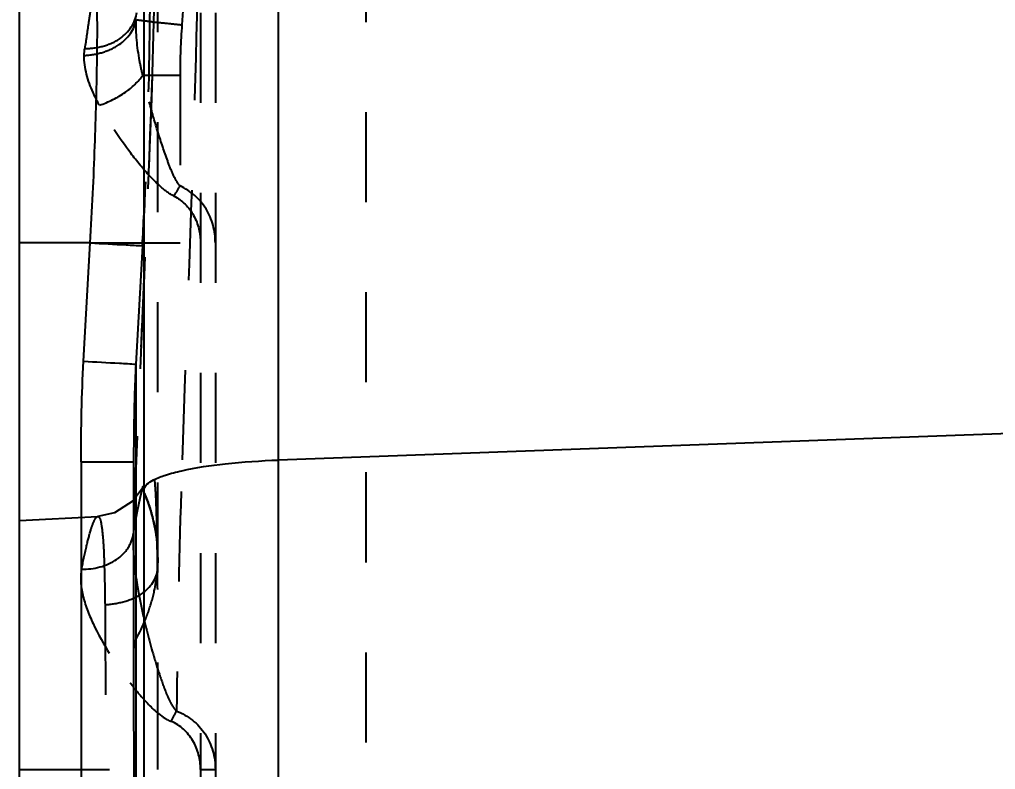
# Model space of a CAD drawing. Header units: millimetres. Extents: x 1147 to 12155, y -6137 to -4403.
# Drawn here: x 4469.75 to 4487.44, y -5153.7 to -5140.09 of the extents above; entities that cross this region are included whole.
import ezdxf

# ---------------------------------------------------------------- set-up
doc = ezdxf.new("R2010")
doc.units = ezdxf.units.MM
doc.header["$LTSCALE"] = 16.335
doc.header["$PDMODE"] = 3
doc.header["$PDSIZE"] = 0.3125
doc.linetypes.add('HIDDEN', pattern=[0.2, 0.1, -0.1])
doc.layers.get('0').update_dxf_attribs({"linetype": 'CONTINUOUS'})
doc.layers.get('Defpoints').update_dxf_attribs({"linetype": 'CONTINUOUS'})
doc.layers.add('DEFAULT_2', color=8, linetype='HIDDEN')
doc.styles.get("Standard").update_dxf_attribs({"font": 'txt', "width": 0.8})
doc.dimstyles.new('STANDARD$0', dxfattribs={"dimscale": 2, "dimtxt": 3, "dimasz": 3, "dimexe": 1.25, "dimexo": 0.625, "dimgap": 0.5, "dimtad": 0, "dimdsep": 46, "dimlunit": 6, "dimtxsty": 'Standard', "dimblk": 'CLOSEDBLANK', "dimcen": 0, "dimclrt": 2, "dimazin": 2, "dimtfac": 2, "dimtmove": 1, "dimatfit": 3, "dimfxl": 0, "dimtolj": 1, "dimtzin": 0, "dimarcsym": 0})

# ---------------------------------------------------------------- blocks, each defined once
blk = doc.blocks.new('*D690')
at = {"color": 4, "lineweight": -2}
for p, q in [((4469.746, -5145.72), (4469.746, -4954.585)), ((4479.746, -4954.71), (4509.486, -4954.71)), ((4566.578, -4954.71), (4545.486, -4954.71)), ((4576.578, -5023.709), (4576.578, -4954.585))]:
    blk.add_line(p, q, dxfattribs=at)
at = {"color": 4}
for points in [[(4479.746, -4953.043), (4479.746, -4956.377), (4469.746, -4954.71)], [(4566.578, -4953.043), (4566.578, -4956.377), (4576.578, -4954.71)]]:
    blk.add_solid(points, dxfattribs=at)
at = {"layer": 'Defpoints', "color": 0}
for p in [(4469.746, -4954.71), (4576.578, -5023.772), (4469.746, -5145.782)]:
    blk.add_point(p, dxfattribs=at)
at = {"color": 6, "insert": (4527.486, -4954.71), "char_height": 10, "attachment_point": 5}
blk.add_mtext('\\A1;106.83', dxfattribs=at)

msp = doc.modelspace()

# ---------------------------------------------------------------- linework, layer by layer
at = {"color": 7, "linetype": 'Continuous'}
for p, q in [((4474.44, -5400.96), (4474.44, -5116.583)), ((4471.999, -5119.544), (4471.999, -5397.999)), ((4469.746, -5185.357), (4469.746, -5128.924)), ((4471.024, -5144.145), (4469.746, -5144.145)), ((4470.907, -5146.291), (4471.024, -5144.145)), ((4471.973, -5144.198), (4471.855, -5146.346)), ((4471.854, -5146.346), (4471.855, -5147.921)), ((4496.33, -5147.292), (4474.44, -5148.084)), ((4471.855, -5147.921), (4471.855, -5148.109)), ((4470.862, -5148.114), (4470.866, -5158.724)), ((4470.862, -5148.114), (4471.815, -5148.114)), ((4471.855, -5148.109), (4471.855, -5149.596)), ((4471.855, -5149.596), (4471.856, -5151.344)), ((4471.856, -5151.344), (4471.856, -5151.495))]:
    msp.add_line(p, q, dxfattribs=at)
for centre, radius, start, end in [((4394.223, -5139.991), 77.864, 356.9027, 357.34055), ((4503.58, -5147.909), 31.764, 177.1795, 179.3011), ((4515.415, -5148.091), 43.6, 179.2513, 180.0295), ((41540.038, -5139.155), 37068.225, 180.0138473, 180.0707969)]:
    msp.add_arc(centre, radius, start, end, dxfattribs=at)
for points, knots in [([(4471.024, -5144.145), (4471.044, -5143.847), (4471.077, -5143.262), (4471.113, -5142.412), (4471.137, -5141.629), (4471.152, -5140.942), (4471.158, -5140.443), (4471.157, -5140.111), (4471.154, -5139.919), (4471.149, -5139.771), (4471.143, -5139.657), (4471.135, -5139.601), (4471.126, -5139.56), (4471.117, -5139.56)], [0, 0, 0, 0, 0.194896, 0.382562, 0.55554, 0.706905, 0.831285, 0.881765, 0.923601, 0.9564, 0.980039, 0.994457, 1, 1, 1, 1]), ([(4471.028, -5144.145), (4471.245, -5144.156), (4471.56, -5144.177), (4471.875, -5144.189), (4471.973, -5144.198)], [0, 0, 0, 0, 0.687978, 1, 1, 1, 1]), ([(4470.907, -5146.291), (4471.123, -5146.303), (4471.439, -5146.323), (4471.756, -5146.337), (4471.855, -5146.346)], [0, 0, 0, 0, 0.685925, 1, 1, 1, 1]), ([(4471.999, -5148.635), (4472, -5148.549), (4472.176, -5148.435), (4472.411, -5148.347), (4472.849, -5148.232), (4473.529, -5148.136), (4474.117, -5148.096), (4474.44, -5148.084)], [0, 0, 0, 0, 0.101425, 0.192768, 0.311732, 0.621998, 1, 1, 1, 1]), ([(4471.856, -5151.495), (4471.857, -5154.25), (4471.861, -5165.306), (4471.87, -5176.362), (4471.879, -5184.663)], [0, 0, 0, 0, 0.249206, 1, 1, 1, 1])]:
    msp.add_open_spline(points, degree=3, knots=knots, dxfattribs=at)
for points in [[(4470.862, -5148.114), (4470.862, -5147.506), (4470.874, -5146.898), (4470.907, -5146.291)], [(4471.856, -5151.344), (4471.922, -5151.221), (4471.982, -5151.094), (4472.034, -5150.964)], [(4471.856, -5151.344), (4471.831, -5151.39), (4471.816, -5151.443), (4471.816, -5151.496)]]:
    msp.add_open_spline(points, degree=3, dxfattribs=at)
at = {"layer": 'DEFAULT_2', "color": 8, "linetype": 'HIDDEN'}
for p, q in [((4472.256, -5189.327), (4472.256, -5126.103)), ((4476.029, -5388.431), (4476.029, -5129.112)), ((4473.027, -5133.436), (4473.027, -5244.192)), ((4473.297, -5133.436), (4473.297, -5244.192)), ((4472.254, -5136.647), (4472.142, -5141.532)), ((4471.981, -5141.103), (4472.657, -5141.103)), ((4472.657, -5141.103), (4472.657, -5143.113)), ((4472.142, -5141.532), (4471.878, -5147.654)), ((4471.024, -5144.145), (4473.297, -5144.145)), ((4471.878, -5147.654), (4471.808, -5149.466)), ((4471.958, -5148.621), (4471.815, -5148.811)), ((4472.009, -5148.679), (4471.999, -5148.635)), ((4471.804, -5148.826), (4471.471, -5149.043)), ((4471.471, -5149.043), (4471.165, -5149.109)), ((4469.746, -5149.183), (4471.165, -5149.109)), ((4471.818, -5149.303), (4471.808, -5149.462)), ((4471.808, -5149.46), (4471.81, -5149.435)), ((4471.808, -5149.462), (4471.808, -5149.466)), ((4471.81, -5149.435), (4471.811, -5149.43)), ((4472.256, -5149.852), (4472.248, -5150.057)), ((4469.746, -5153.697), (4473.297, -5153.697))]:
    msp.add_line(p, q, dxfattribs=at)
for points in [[(4471.811, -5149.43), (4471.833, -5149.297), (4471.885, -5149.008), (4471.931, -5148.778), (4471.969, -5148.622), (4471.981, -5148.578)], [(4471.981, -5148.578), (4471.987, -5148.558), (4471.958, -5148.621)]]:
    msp.add_lwpolyline(points, dxfattribs=at)
for centre, radius, start, end in [((4366.376, -5131.926), 106.637, 355.55589, 357.75653), ((4484.469, -5141.103), 11.813, 175.5648, 180.0031), ((4466.455, -5139.508), 7.174, 328.1298, 329.8336), ((4658.098, -5154.552), 185.515, 178.17753, 179.40937), ((4469.334, -5149.867), 2.923, 5.2945, 14.4472), ((4469.456, -5149.853), 2.8, 0.0066, 5.2296), ((4476.375, -5148.564), 5.837, 217.5772, 218.6298), ((4465.728, -5149.326), 7.622, 332.6608, 334.2378), ((-194.449, -5144.085), 4665.76, 359.443156, 359.881963)]:
    msp.add_arc(centre, radius, start, end, dxfattribs=at)
for points, knots in [([(4471.818, -5149.303), (4471.852, -5148.248), (4471.947, -5146.14), (4472.139, -5141.923), (4472.24, -5138.758), (4472.254, -5136.647)], [0, 0, 0, 0, 0.250011, 0.5, 1, 1, 1, 1]), ([(4473.009, -5136.654), (4472.999, -5138.656), (4472.902, -5142.657), (4472.738, -5146.654), (4472.676, -5148.652)], [0, 0, 0, 0, 0.500554, 1, 1, 1, 1]), ([(4471.117, -5139.56), (4471.11, -5139.56), (4471.098, -5139.591), (4471.084, -5139.637), (4471.066, -5139.727), (4471.045, -5139.845), (4471.02, -5139.997), (4470.981, -5140.258), (4470.951, -5140.469), (4470.929, -5140.62)], [0, 0, 0, 0, 0.020524, 0.071088, 0.153056, 0.26561, 0.407697, 0.578212, 1, 1, 1, 1]), ([(4472.107, -5139.774), (4472.106, -5140.032), (4472.09, -5141.309), (4472.051, -5142.586), (4472.003, -5143.604)], [0, 0, 0, 0, 0.201787, 1, 1, 1, 1]), ([(4470.929, -5140.62), (4471.042, -5140.621), (4471.268, -5140.588), (4471.652, -5140.431), (4471.852, -5140.15), (4471.875, -5139.964)], [0, 0, 0, 0, 0.27404, 0.545308, 1, 1, 1, 1]), ([(4470.919, -5140.744), (4471.031, -5140.741), (4471.255, -5140.702), (4471.63, -5140.541), (4471.836, -5140.275), (4471.865, -5140.093)], [0, 0, 0, 0, 0.27563, 0.548814, 1, 1, 1, 1]), ([(4471.981, -5141.103), (4471.959, -5141.016), (4471.888, -5140.684), (4471.852, -5140.342), (4471.865, -5140.093)], [0, 0, 0, 0, 0.265618, 1, 1, 1, 1]), ([(4471.865, -5140.093), (4471.889, -5140.102), (4471.976, -5140.108), (4472.148, -5140.134), (4472.4, -5140.159), (4472.59, -5140.179), (4472.692, -5140.189)], [0, 0, 0, 0, 0.09193, 0.309053, 0.631855, 1, 1, 1, 1]), ([(4471.194, -5141.649), (4471.153, -5141.573), (4471.012, -5141.29), (4470.914, -5140.974), (4470.919, -5140.744)], [0, 0, 0, 0, 0.274462, 1, 1, 1, 1]), ([(4471.194, -5141.649), (4471.362, -5141.592), (4471.654, -5141.446), (4471.898, -5141.224), (4471.981, -5141.103)], [0, 0, 0, 0, 0.547042, 1, 1, 1, 1]), ([(4472.657, -5143.113), (4472.605, -5143.052), (4472.523, -5142.901), (4472.399, -5142.572), (4472.255, -5142.144), (4472.105, -5141.625), (4472.019, -5141.277), (4471.981, -5141.103)], [0, 0, 0, 0, 0.113013, 0.239279, 0.494573, 0.749369, 1, 1, 1, 1]), ([(4472.547, -5143.296), (4472.462, -5143.255), (4472.311, -5143.141), (4472.049, -5142.879), (4471.656, -5142.395), (4471.36, -5141.953), (4471.194, -5141.649)], [0, 0, 0, 0, 0.131055, 0.261144, 0.516915, 1, 1, 1, 1]), ([(4473.297, -5144.145), (4473.297, -5143.932), (4473.186, -5143.5), (4472.848, -5143.199), (4472.657, -5143.113)], [0, 0, 0, 0, 0.503043, 1, 1, 1, 1]), ([(4472.547, -5143.296), (4472.697, -5143.37), (4472.948, -5143.631), (4473.027, -5143.974), (4473.027, -5144.145)], [0, 0, 0, 0, 0.495092, 1, 1, 1, 1]), ([(4472.248, -5150.057), (4472.246, -5149.812), (4472.242, -5149.463), (4472.231, -5149.026), (4472.221, -5148.76), (4472.207, -5148.539), (4472.194, -5148.366), (4472.171, -5148.239), (4472.159, -5148.164), (4472.118, -5148.112), (4472.072, -5148.164), (4472.046, -5148.237), (4472.004, -5148.364), (4471.963, -5148.536), (4471.917, -5148.755), (4471.868, -5149.016), (4471.835, -5149.203), (4471.818, -5149.303)], [0, 0, 0, 0, 0.231577, 0.329111, 0.413029, 0.482664, 0.537558, 0.577341, 0.602134, 0.613884, 0.626516, 0.65259, 0.693611, 0.749728, 0.82056, 0.904581, 1, 1, 1, 1]), ([(4472.256, -5149.852), (4472.256, -5149.754), (4472.235, -5149.353), (4472.126, -5148.959), (4472.009, -5148.679)], [0, 0, 0, 0, 0.244262, 1, 1, 1, 1]), ([(4472.009, -5148.679), (4472.025, -5148.717), (4472.085, -5148.867), (4472.134, -5149.021), (4472.164, -5149.138)], [0, 0, 0, 0, 0.254782, 1, 1, 1, 1]), ([(4470.871, -5150.065), (4470.898, -5149.929), (4470.948, -5149.691), (4471.024, -5149.394), (4471.085, -5149.213), (4471.129, -5149.131), (4471.154, -5149.109), (4471.164, -5149.109)], [0, 0, 0, 0, 0.411435, 0.718186, 0.913122, 0.968624, 1, 1, 1, 1]), ([(4471.164, -5149.109), (4471.178, -5149.108), (4471.209, -5149.148), (4471.237, -5149.284), (4471.27, -5149.59), (4471.286, -5150.086), (4471.293, -5150.482), (4471.296, -5150.708)], [0, 0, 0, 0, 0.024533, 0.075282, 0.269085, 0.581706, 1, 1, 1, 1]), ([(4470.871, -5150.065), (4471.091, -5150.069), (4471.421, -5149.989), (4471.72, -5149.703), (4471.795, -5149.524), (4471.811, -5149.43)], [0, 0, 0, 0, 0.540812, 0.767556, 1, 1, 1, 1]), ([(4471.808, -5149.465), (4471.807, -5149.493), (4471.805, -5149.606), (4471.809, -5149.719), (4471.815, -5149.805)], [0, 0, 0, 0, 0.243094, 1, 1, 1, 1]), ([(4471.815, -5149.805), (4471.818, -5149.845), (4471.831, -5150.009), (4471.852, -5150.172), (4471.871, -5150.295)], [0, 0, 0, 0, 0.243761, 1, 1, 1, 1]), ([(4470.871, -5150.065), (4470.841, -5150.218), (4470.876, -5150.567), (4471.158, -5151.276), (4471.491, -5151.789), (4471.749, -5152.124)], [0, 0, 0, 0, 0.20484, 0.445367, 1, 1, 1, 1]), ([(4471.296, -5150.708), (4471.415, -5150.703), (4471.651, -5150.661), (4472.032, -5150.509), (4472.245, -5150.233), (4472.248, -5150.057)], [0, 0, 0, 0, 0.290449, 0.57299, 1, 1, 1, 1]), ([(4472.255, -5153.698), (4472.255, -5153.369), (4472.255, -5152.155), (4472.256, -5150.942), (4472.248, -5150.057)], [0, 0, 0, 0, 0.271081, 1, 1, 1, 1]), ([(4471.871, -5150.295), (4471.879, -5150.348), (4471.915, -5150.565), (4471.96, -5150.78), (4471.997, -5150.942)], [0, 0, 0, 0, 0.244921, 1, 1, 1, 1]), ([(4472.034, -5150.964), (4472.051, -5150.922), (4472.113, -5150.756), (4472.162, -5150.586), (4472.19, -5150.457)], [0, 0, 0, 0, 0.25495, 1, 1, 1, 1]), ([(4471.296, -5150.708), (4471.298, -5150.929), (4471.305, -5151.925), (4471.303, -5152.921), (4471.302, -5153.697)], [0, 0, 0, 0, 0.221387, 1, 1, 1, 1]), ([(4471.997, -5150.942), (4472.054, -5151.195), (4472.152, -5151.571), (4472.312, -5152.063), (4472.4, -5152.306), (4472.454, -5152.422)], [0, 0, 0, 0, 0.500873, 0.751488, 1, 1, 1, 1]), ([(4472.454, -5152.422), (4472.463, -5152.443), (4472.501, -5152.521), (4472.548, -5152.595), (4472.592, -5152.639)], [0, 0, 0, 0, 0.270158, 1, 1, 1, 1]), ([(4472.592, -5152.639), (4472.8, -5152.716), (4473.173, -5153.017), (4473.297, -5153.473), (4473.297, -5153.697)], [0, 0, 0, 0, 0.497181, 1, 1, 1, 1]), ([(4473.027, -5153.697), (4473.027, -5153.518), (4472.939, -5153.157), (4472.661, -5152.892), (4472.499, -5152.827)], [0, 0, 0, 0, 0.505578, 1, 1, 1, 1])]:
    msp.add_open_spline(points, degree=3, knots=knots, dxfattribs=at)
for points in [[(4470.919, -5140.744), (4470.92, -5140.702), (4470.923, -5140.661), (4470.929, -5140.62)], [(4472.19, -5150.457), (4472.233, -5150.259), (4472.256, -5150.055), (4472.256, -5149.852)], [(4471.815, -5152.208), (4471.874, -5152.282), (4471.935, -5152.355), (4471.999, -5152.425)], [(4471.999, -5152.425), (4472.112, -5152.55), (4472.234, -5152.673), (4472.376, -5152.763)], [(4472.376, -5152.763), (4472.415, -5152.787), (4472.456, -5152.809), (4472.499, -5152.827)]]:
    msp.add_open_spline(points, degree=3, dxfattribs=at)

# ---------------------------------------------------------------- dimensions: what is measured, and where the dimension line sits
dim = msp.add_linear_dim(base=(4469.746, -4954.71), p1=(4576.578, -5023.772), p2=(4469.746, -5145.782), dimstyle='STANDARD$0', override={"dimscale": 1, "dimtxt": 10, "dimasz": 10, "dimexe": 0.125, "dimexo": 0.0625, "dimgap": 0, "dimzin": 0, "dimlunit": 2, "dimclrd": 4, "dimclre": 4, "dimclrt": 6, "dimazin": 0, "dimtfac": 1, "dimtofl": 0, "dimtmove": 0})
dim.commit()
dim.dimension.update_dxf_attribs({"geometry": '*D690', "text_midpoint": (4527.486, -4954.71), "dimtype": 160})

doc.saveas('drawing.dxf')
